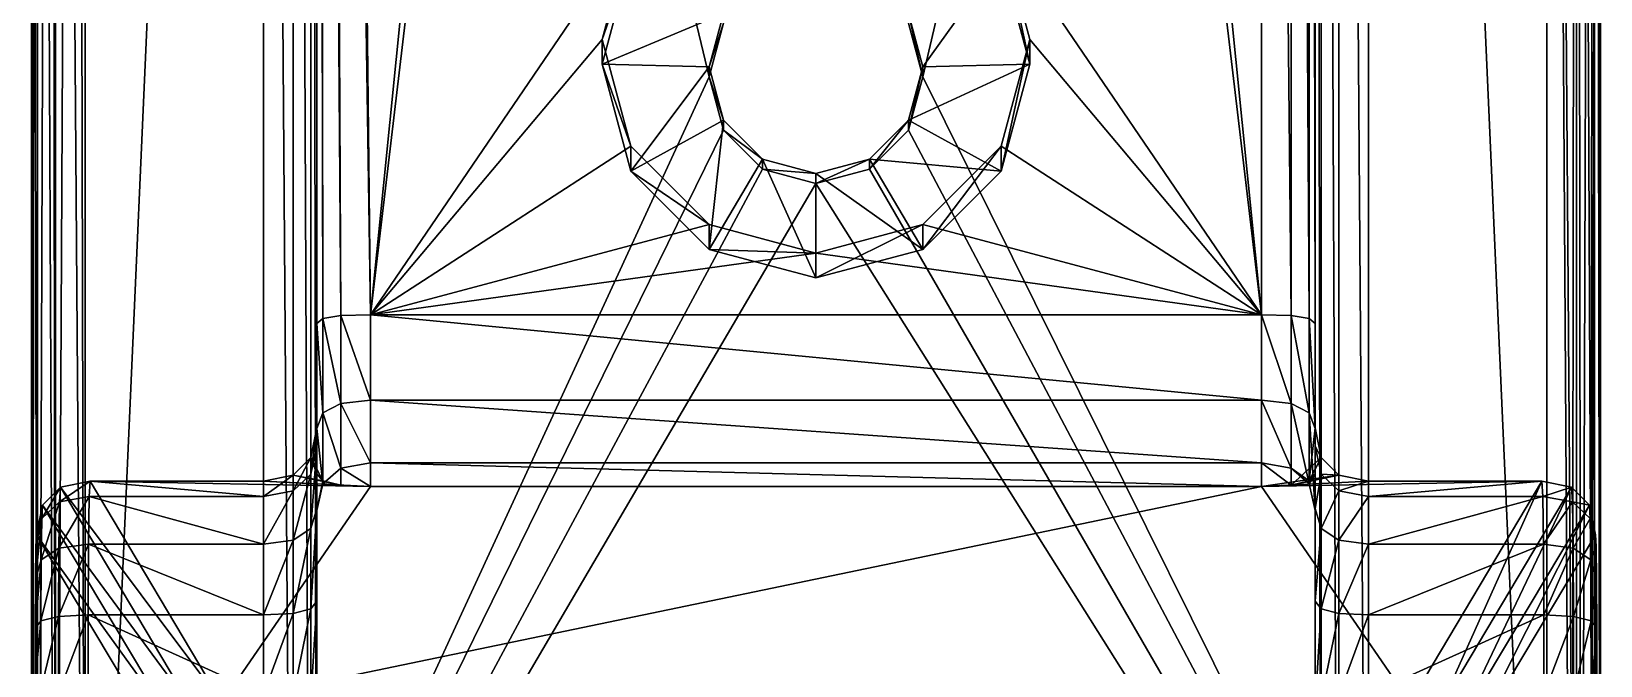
# Model space of a CAD drawing. Header units: metres. Extents: x -565 to 1231, y 366 to 1032.
# Drawn here: x 1186.83 to 1230.85, y 399.36 to 417.16 of the extents above; entities that cross this region are included whole.
import ezdxf

# ---------------------------------------------------------------- set-up
doc = ezdxf.new("R2010")
doc.units = ezdxf.units.M

msp = doc.modelspace()

# ---------------------------------------------------------------- linework, layer by layer
for points in [[(1194.841, 491.753, 354.121), (1194.909, 491.624, 353.282), (1195.008, 409.106, 350.401)], [(1195.008, 409.106, 350.401), (1194.841, 408.97, 351.23), (1194.841, 491.753, 354.121)], [(1221.341, 491.795, 352.621), (1221.341, 409.213, 349.737), (1214.841, 473.903, 351.996)], [(1221.341, 491.795, 352.621), (1222.175, 491.79, 352.788), (1222.175, 409.187, 349.903)], [(1222.175, 409.187, 349.903), (1221.341, 409.213, 349.737), (1221.341, 491.795, 352.621)], [(1222.175, 491.79, 352.788), (1222.675, 491.776, 353.288), (1222.675, 409.106, 350.401)], [(1222.675, 409.106, 350.401), (1222.175, 409.187, 349.903), (1222.175, 491.79, 352.788)], [(1222.675, 491.776, 353.288), (1222.841, 491.753, 354.121), (1222.841, 408.97, 351.23)], [(1222.841, 408.97, 351.23), (1222.675, 409.106, 350.401), (1222.675, 491.776, 353.288)], [(1222.841, 491.138, 371.109), (1222.841, 408.97, 351.23), (1222.841, 491.753, 354.121)], [(1194.909, 491.624, 353.282), (1195.113, 491.182, 352.767), (1195.508, 409.187, 349.903)], [(1195.508, 409.187, 349.903), (1195.008, 409.106, 350.401), (1194.909, 491.624, 353.282)], [(1186.832, 491.055, 374.108), (1187.004, 491.078, 373.275), (1187.005, 378.191, 369.113)], [(1186.851, 378.16, 377.17), (1186.85, 490.789, 381.103), (1186.832, 491.055, 374.108)], [(1186.851, 378.16, 377.17), (1186.832, 491.055, 374.108), (1186.835, 378.099, 369.668)], [(1187.005, 378.191, 369.113), (1186.835, 378.099, 369.668), (1186.832, 491.055, 374.108)], [(1187.004, 491.078, 373.275), (1187.507, 491.091, 372.776), (1187.507, 378.245, 368.78)], [(1187.507, 378.245, 368.78), (1187.005, 378.191, 369.113), (1187.004, 491.078, 373.275)], [(1187.507, 491.091, 372.776), (1188.341, 491.096, 372.609), (1188.341, 378.263, 368.669)], [(1188.341, 378.263, 368.669), (1187.507, 378.245, 368.78), (1187.507, 491.091, 372.776)], [(1188.341, 378.263, 368.669), (1188.341, 491.096, 372.609), (1193.341, 491.096, 372.609)], [(1193.341, 378.263, 368.669), (1188.341, 378.263, 368.669), (1193.341, 491.096, 372.609)], [(1193.341, 491.096, 372.609), (1194.175, 491.101, 372.442), (1194.175, 378.282, 368.558)], [(1194.175, 378.282, 368.558), (1193.341, 378.263, 368.669), (1193.341, 491.096, 372.609)], [(1194.175, 491.101, 372.442), (1194.675, 491.115, 371.943), (1194.675, 378.337, 368.224)], [(1194.675, 378.337, 368.224), (1194.175, 378.282, 368.558), (1194.175, 491.101, 372.442)], [(1194.675, 491.115, 371.943), (1194.841, 491.138, 371.109), (1194.841, 378.428, 367.669)], [(1194.841, 378.428, 367.669), (1194.675, 378.337, 368.224), (1194.675, 491.115, 371.943)], [(1195.113, 491.182, 352.767), (1195.453, 490.426, 352.573), (1196.341, 409.213, 349.737)], [(1196.341, 409.213, 349.737), (1195.508, 409.187, 349.903), (1195.113, 491.182, 352.767)], [(1222.841, 491.138, 371.109), (1222.841, 378.428, 367.669), (1222.841, 401.171, 359.91)], [(1222.841, 491.138, 371.109), (1222.841, 401.171, 359.91), (1222.841, 403.77, 358.566)], [(1222.841, 491.138, 371.109), (1222.841, 403.77, 358.566), (1222.841, 405.522, 356.222)], [(1222.841, 491.138, 371.109), (1222.841, 405.522, 356.222), (1222.841, 408.97, 351.23)], [(1223.008, 378.337, 368.224), (1222.841, 378.428, 367.669), (1222.841, 491.138, 371.109)], [(1222.841, 491.138, 371.109), (1223.008, 491.115, 371.943), (1223.008, 378.337, 368.224)], [(1223.508, 378.282, 368.558), (1223.008, 378.337, 368.224), (1223.008, 491.115, 371.943)], [(1223.008, 491.115, 371.943), (1223.508, 491.101, 372.442), (1223.508, 378.282, 368.558)], [(1224.341, 378.263, 368.669), (1223.508, 378.282, 368.558), (1223.508, 491.101, 372.442)], [(1223.508, 491.101, 372.442), (1224.341, 491.096, 372.609), (1224.341, 378.263, 368.669)], [(1229.342, 378.263, 368.669), (1224.341, 378.263, 368.669), (1224.341, 491.096, 372.609)], [(1229.342, 491.096, 372.609), (1229.342, 378.263, 368.669), (1224.341, 491.096, 372.609)], [(1230.176, 378.245, 368.78), (1229.342, 378.263, 368.669), (1229.342, 491.096, 372.609)], [(1229.342, 491.096, 372.609), (1230.176, 491.091, 372.776), (1230.176, 378.245, 368.78)], [(1230.678, 378.191, 369.113), (1230.176, 378.245, 368.78), (1230.176, 491.091, 372.776)], [(1230.176, 491.091, 372.776), (1230.679, 491.078, 373.275), (1230.678, 378.191, 369.113)], [(1230.848, 378.099, 369.668), (1230.678, 378.191, 369.113), (1230.679, 491.078, 373.275)], [(1230.679, 491.078, 373.275), (1230.851, 491.055, 374.108), (1230.848, 378.099, 369.668)], [(1230.851, 491.055, 374.108), (1230.832, 490.789, 381.103), (1230.832, 378.16, 377.17)], [(1230.848, 378.099, 369.668), (1230.851, 491.055, 374.108), (1230.832, 378.16, 377.17)], [(1186.983, 490.672, 381.933), (1186.85, 490.789, 381.103), (1186.851, 378.16, 377.17)], [(1186.851, 378.16, 377.17), (1187.012, 378.024, 377.999), (1186.983, 490.672, 381.933)], [(1187.394, 490.378, 382.423), (1186.983, 490.672, 381.933), (1187.012, 378.024, 377.999)], [(1187.012, 378.024, 377.999), (1187.509, 377.942, 378.497), (1187.394, 490.378, 382.423)], [(1188.083, 489.907, 382.573), (1187.394, 490.378, 382.423), (1187.509, 377.942, 378.497)], [(1196.341, 409.213, 349.737), (1195.453, 490.426, 352.573), (1202.841, 473.903, 351.996)], [(1211.439, 417.391, 380.041), (1211.841, 415.892, 379.989), (1229.342, 490.747, 382.603)], [(1211.841, 415.892, 379.989), (1230.043, 379.184, 378.707), (1229.342, 490.747, 382.603)], [(1230.174, 490.752, 382.436), (1229.342, 490.747, 382.603), (1230.043, 379.184, 378.707)], [(1230.043, 379.184, 378.707), (1230.306, 378.842, 378.195), (1230.174, 490.752, 382.436)], [(1230.671, 490.766, 381.936), (1230.174, 490.752, 382.436), (1230.306, 378.842, 378.195)], [(1230.306, 378.842, 378.195), (1230.569, 378.501, 377.683), (1230.671, 490.766, 381.936)], [(1230.569, 378.501, 377.683), (1230.832, 378.16, 377.17), (1230.832, 490.789, 381.103)], [(1230.832, 490.789, 381.103), (1230.671, 490.766, 381.936), (1230.569, 378.501, 377.683)], [(1187.509, 377.942, 378.497), (1188.341, 377.915, 378.663), (1188.083, 489.907, 382.573)], [(1188.083, 489.907, 382.573), (1188.341, 377.915, 378.663), (1205.842, 415.892, 379.989)], [(1188.083, 489.907, 382.573), (1205.842, 415.892, 379.989), (1206.242, 417.391, 380.041)], [(1196.341, 409.213, 349.737), (1202.841, 473.903, 351.996), (1203.645, 470.906, 351.892)], [(1221.341, 409.213, 349.737), (1214.036, 470.906, 351.892), (1214.841, 473.903, 351.996)], [(1196.341, 409.213, 349.737), (1203.645, 470.906, 351.892), (1203.645, 419.936, 350.112)], [(1221.341, 409.213, 349.737), (1214.036, 419.936, 350.112), (1214.036, 470.906, 351.892)], [(1196.341, 409.213, 349.737), (1203.645, 419.936, 350.112), (1202.841, 416.939, 350.007)], [(1202.841, 416.939, 350.007), (1203.645, 419.936, 350.112), (1203.645, 419.238, 370.1)], [(1214.841, 416.24, 369.995), (1214.036, 419.238, 370.1), (1214.036, 419.936, 350.112)], [(1214.036, 419.936, 350.112), (1214.841, 416.939, 350.007), (1214.841, 416.24, 369.995)], [(1221.341, 409.213, 349.737), (1214.841, 416.939, 350.007), (1214.036, 419.936, 350.112)], [(1203.645, 419.238, 370.1), (1202.841, 416.24, 369.995), (1202.841, 416.939, 350.007)], [(1202.841, 416.24, 369.995), (1203.645, 419.238, 370.1), (1206.242, 417.67, 372.046)], [(1211.841, 416.17, 371.994), (1211.439, 417.67, 372.046), (1214.036, 419.238, 370.1)], [(1214.036, 419.238, 370.1), (1214.841, 416.24, 369.995), (1211.841, 416.17, 371.994)], [(1206.242, 417.67, 372.046), (1205.842, 416.17, 371.994), (1202.841, 416.24, 369.995)], [(1205.842, 416.17, 371.994), (1206.242, 417.67, 372.046), (1206.242, 417.391, 380.041)], [(1206.242, 417.391, 380.041), (1205.842, 415.892, 379.989), (1205.842, 416.17, 371.994)], [(1211.841, 415.892, 379.989), (1211.439, 417.391, 380.041), (1211.439, 417.67, 372.046)], [(1211.439, 417.67, 372.046), (1211.841, 416.17, 371.994), (1211.841, 415.892, 379.989)], [(1196.341, 409.213, 349.737), (1202.841, 416.939, 350.007), (1203.645, 413.941, 349.902)], [(1203.645, 413.941, 349.902), (1202.841, 416.939, 350.007), (1202.841, 416.24, 369.995)], [(1214.841, 416.939, 350.007), (1214.036, 413.941, 349.902), (1214.036, 413.242, 369.89)], [(1214.036, 413.242, 369.89), (1214.841, 416.24, 369.995), (1214.841, 416.939, 350.007)], [(1221.341, 409.213, 349.737), (1214.036, 413.941, 349.902), (1214.841, 416.939, 350.007)], [(1202.841, 416.24, 369.995), (1203.645, 413.242, 369.89), (1203.645, 413.941, 349.902)], [(1203.645, 413.242, 369.89), (1202.841, 416.24, 369.995), (1205.842, 416.17, 371.994)], [(1205.842, 416.17, 371.994), (1206.242, 414.671, 371.941), (1203.645, 413.242, 369.89)], [(1206.242, 414.671, 371.941), (1205.842, 416.17, 371.994), (1205.842, 415.892, 379.989)], [(1214.841, 416.24, 369.995), (1214.036, 413.242, 369.89), (1211.439, 414.671, 371.941)], [(1211.439, 414.671, 371.941), (1211.841, 416.17, 371.994), (1214.841, 416.24, 369.995)], [(1211.841, 416.17, 371.994), (1211.439, 414.671, 371.941), (1211.439, 414.392, 379.936)], [(1211.439, 414.392, 379.936), (1211.841, 415.892, 379.989), (1211.841, 416.17, 371.994)], [(1188.341, 377.915, 378.663), (1206.242, 414.392, 379.936), (1205.842, 415.892, 379.989)], [(1205.842, 415.892, 379.989), (1206.242, 414.392, 379.936), (1206.242, 414.671, 371.941)], [(1211.841, 415.892, 379.989), (1211.439, 414.392, 379.936), (1230.043, 379.184, 378.707)], [(1205.842, 411.047, 369.814), (1203.645, 413.242, 369.89), (1206.242, 414.671, 371.941)], [(1206.242, 414.671, 371.941), (1207.341, 413.574, 371.903), (1205.842, 411.047, 369.814)], [(1207.341, 413.574, 371.903), (1206.242, 414.671, 371.941), (1206.242, 414.392, 379.936)], [(1210.341, 413.574, 371.903), (1211.439, 414.671, 371.941), (1214.036, 413.242, 369.89)], [(1210.341, 413.295, 379.898), (1211.439, 414.392, 379.936), (1211.439, 414.671, 371.941)], [(1211.439, 414.671, 371.941), (1210.341, 413.574, 371.903), (1210.341, 413.295, 379.898)], [(1188.341, 377.915, 378.663), (1207.341, 413.295, 379.898), (1206.242, 414.392, 379.936)], [(1206.242, 414.392, 379.936), (1207.341, 413.295, 379.898), (1207.341, 413.574, 371.903)], [(1211.439, 414.392, 379.936), (1210.341, 413.295, 379.898), (1230.043, 379.184, 378.707)], [(1196.341, 409.213, 349.737), (1203.645, 413.941, 349.902), (1205.842, 411.745, 349.826)], [(1205.842, 411.745, 349.826), (1203.645, 413.941, 349.902), (1203.645, 413.242, 369.89)], [(1211.841, 411.047, 369.814), (1214.036, 413.242, 369.89), (1214.036, 413.941, 349.902)], [(1214.036, 413.941, 349.902), (1211.841, 411.745, 349.826), (1211.841, 411.047, 369.814)], [(1221.341, 409.213, 349.737), (1211.841, 411.745, 349.826), (1214.036, 413.941, 349.902)], [(1208.841, 410.244, 369.785), (1205.842, 411.047, 369.814), (1207.341, 413.574, 371.903)], [(1207.341, 413.574, 371.903), (1208.841, 413.172, 371.889), (1208.841, 410.244, 369.785)], [(1208.841, 413.172, 371.889), (1207.341, 413.574, 371.903), (1207.341, 413.295, 379.898)], [(1208.841, 413.172, 371.889), (1210.341, 413.574, 371.903), (1211.841, 411.047, 369.814)], [(1210.341, 413.574, 371.903), (1208.841, 413.172, 371.889), (1208.841, 412.893, 379.884)], [(1208.841, 412.893, 379.884), (1210.341, 413.295, 379.898), (1210.341, 413.574, 371.903)], [(1214.036, 413.242, 369.89), (1211.841, 411.047, 369.814), (1210.341, 413.574, 371.903)], [(1188.341, 377.915, 378.663), (1208.841, 412.893, 379.884), (1207.341, 413.295, 379.898)], [(1203.645, 413.242, 369.89), (1205.842, 411.047, 369.814), (1205.842, 411.745, 349.826)], [(1207.341, 413.295, 379.898), (1208.841, 412.893, 379.884), (1208.841, 413.172, 371.889)], [(1210.341, 413.295, 379.898), (1208.841, 412.893, 379.884), (1230.043, 379.184, 378.707)], [(1211.841, 411.047, 369.814), (1208.841, 410.244, 369.785), (1208.841, 413.172, 371.889)], [(1188.341, 377.915, 378.663), (1230.043, 379.184, 378.707), (1208.841, 412.893, 379.884)], [(1196.341, 409.213, 349.737), (1205.842, 411.745, 349.826), (1208.841, 410.942, 349.798)], [(1208.841, 410.942, 349.798), (1205.842, 411.745, 349.826), (1205.842, 411.047, 369.814)], [(1211.841, 411.745, 349.826), (1208.841, 410.942, 349.798), (1208.841, 410.244, 369.785)], [(1208.841, 410.244, 369.785), (1211.841, 411.047, 369.814), (1211.841, 411.745, 349.826)], [(1221.341, 409.213, 349.737), (1208.841, 410.942, 349.798), (1211.841, 411.745, 349.826)], [(1221.341, 409.213, 349.737), (1196.341, 409.213, 349.737), (1208.841, 410.942, 349.798)], [(1205.842, 411.047, 369.814), (1208.841, 410.244, 369.785), (1208.841, 410.942, 349.798)], [(1194.841, 408.97, 351.23), (1195.008, 409.106, 350.401), (1195.008, 406.458, 349.616)], [(1195.008, 406.458, 349.616), (1194.841, 406.015, 350.354), (1194.841, 408.97, 351.23)], [(1195.008, 409.106, 350.401), (1195.508, 409.187, 349.903), (1195.508, 406.724, 349.174)], [(1195.508, 406.724, 349.174), (1195.008, 406.458, 349.616), (1195.008, 409.106, 350.401)], [(1195.508, 409.187, 349.903), (1196.341, 409.213, 349.737), (1196.341, 406.813, 349.026)], [(1196.341, 406.813, 349.026), (1195.508, 406.724, 349.174), (1195.508, 409.187, 349.903)], [(1221.341, 406.813, 349.026), (1196.341, 406.813, 349.026), (1196.341, 409.213, 349.737)], [(1196.341, 409.213, 349.737), (1221.341, 409.213, 349.737), (1221.341, 406.813, 349.026)], [(1221.341, 409.213, 349.737), (1222.175, 409.187, 349.903), (1222.175, 406.724, 349.174)], [(1222.175, 406.724, 349.174), (1221.341, 406.813, 349.026), (1221.341, 409.213, 349.737)], [(1222.175, 409.187, 349.903), (1222.675, 409.106, 350.401), (1222.675, 406.458, 349.616)], [(1222.675, 406.458, 349.616), (1222.175, 406.724, 349.174), (1222.175, 409.187, 349.903)], [(1222.675, 409.106, 350.401), (1222.841, 408.97, 351.23), (1222.841, 406.015, 350.354)], [(1222.841, 406.015, 350.354), (1222.675, 406.458, 349.616), (1222.675, 409.106, 350.401)], [(1222.841, 406.041, 353.533), (1222.841, 406.015, 350.354), (1222.841, 408.97, 351.23)], [(1222.841, 405.522, 356.222), (1222.841, 406.041, 353.533), (1222.841, 408.97, 351.23)], [(1195.508, 406.724, 349.174), (1196.341, 406.813, 349.026), (1196.341, 405.058, 347.24)], [(1196.341, 406.813, 349.026), (1221.341, 406.813, 349.026), (1221.341, 405.058, 347.24)], [(1221.341, 405.058, 347.24), (1196.341, 405.058, 347.24), (1196.341, 406.813, 349.026)], [(1221.341, 406.813, 349.026), (1222.175, 406.724, 349.174), (1222.175, 404.909, 347.326)], [(1222.175, 404.909, 347.326), (1221.341, 405.058, 347.24), (1221.341, 406.813, 349.026)], [(1194.841, 406.015, 350.354), (1195.008, 406.458, 349.616), (1195.008, 404.462, 347.585)], [(1195.008, 406.458, 349.616), (1195.508, 406.724, 349.174), (1195.508, 404.909, 347.326)], [(1195.508, 404.909, 347.326), (1195.008, 404.462, 347.585), (1195.008, 406.458, 349.616)], [(1196.341, 405.058, 347.24), (1195.508, 404.909, 347.326), (1195.508, 406.724, 349.174)], [(1222.175, 406.724, 349.174), (1222.675, 406.458, 349.616), (1222.675, 404.462, 347.585)], [(1222.675, 404.462, 347.585), (1222.175, 404.909, 347.326), (1222.175, 406.724, 349.174)], [(1222.675, 406.458, 349.616), (1222.841, 406.015, 350.354), (1222.841, 403.716, 348.015)], [(1222.841, 403.716, 348.015), (1222.675, 404.462, 347.585), (1222.675, 406.458, 349.616)], [(1194.675, 405.207, 353.461), (1194.841, 406.041, 353.533), (1194.841, 404.748, 347.306)], [(1194.675, 404.74, 355.876), (1194.841, 405.522, 356.222), (1194.841, 406.041, 353.533)], [(1194.841, 406.041, 353.533), (1194.675, 405.207, 353.461), (1194.675, 404.74, 355.876)], [(1195.008, 404.462, 347.585), (1194.841, 403.716, 348.015), (1194.841, 406.015, 350.354)], [(1222.675, 404.548, 345.929), (1222.841, 404.748, 347.306), (1222.841, 406.041, 353.533)], [(1222.841, 406.041, 353.533), (1223.008, 405.207, 353.461), (1222.675, 404.548, 345.929)], [(1222.841, 406.041, 353.533), (1222.841, 404.748, 347.306), (1222.841, 403.716, 348.015)], [(1222.841, 406.041, 353.533), (1222.841, 403.716, 348.015), (1222.841, 406.015, 350.354)], [(1223.008, 405.207, 353.461), (1222.841, 406.041, 353.533), (1222.841, 405.522, 356.222)], [(1194.675, 403.217, 357.913), (1194.841, 403.77, 358.566), (1194.841, 405.522, 356.222)], [(1194.841, 405.522, 356.222), (1194.675, 404.74, 355.876), (1194.675, 403.217, 357.913)], [(1223.008, 404.74, 355.876), (1222.841, 405.522, 356.222), (1222.841, 403.77, 358.566)], [(1222.841, 405.522, 356.222), (1223.008, 404.74, 355.876), (1223.008, 405.207, 353.461)], [(1194.175, 404.706, 353.417), (1194.675, 405.207, 353.461), (1195.008, 404.548, 345.929)], [(1194.175, 404.271, 355.669), (1194.675, 404.74, 355.876), (1194.675, 405.207, 353.461)], [(1194.675, 405.207, 353.461), (1194.175, 404.706, 353.417), (1194.175, 404.271, 355.669)], [(1194.841, 404.748, 347.306), (1195.008, 404.548, 345.929), (1194.675, 405.207, 353.461)], [(1195.508, 404.909, 347.326), (1196.341, 405.058, 347.24), (1196.341, 404.388, 344.828)], [(1221.341, 404.388, 344.828), (1196.341, 404.388, 344.828), (1196.341, 405.058, 347.24)], [(1196.341, 405.058, 347.24), (1221.341, 405.058, 347.24), (1221.341, 404.388, 344.828)], [(1221.341, 405.058, 347.24), (1222.175, 404.909, 347.326), (1222.175, 404.428, 345.103)], [(1222.175, 404.428, 345.103), (1221.341, 404.388, 344.828), (1221.341, 405.058, 347.24)], [(1222.175, 404.428, 345.103), (1222.675, 404.548, 345.929), (1223.008, 405.207, 353.461)], [(1223.008, 405.207, 353.461), (1223.508, 404.706, 353.417), (1222.175, 404.428, 345.103)], [(1223.508, 404.706, 353.417), (1223.008, 405.207, 353.461), (1223.008, 404.74, 355.876)], [(1188.479, 404.539, 353.403), (1187.646, 404.372, 353.388), (1187.623, 403.958, 355.531)], [(1187.623, 403.958, 355.531), (1188.456, 404.115, 355.6), (1188.479, 404.539, 353.403)], [(1187.646, 404.372, 353.388), (1188.479, 404.539, 353.403), (1192.177, 398.331, -2.28)], [(1188.479, 404.539, 353.403), (1188.456, 404.115, 355.6), (1193.341, 404.115, 355.6)], [(1188.479, 404.539, 353.403), (1193.341, 404.539, 353.403), (1196.341, 404.388, 344.828)], [(1192.177, 398.331, -2.28), (1188.479, 404.539, 353.403), (1196.341, 404.388, 344.828)], [(1193.341, 404.115, 355.6), (1193.341, 404.539, 353.403), (1188.479, 404.539, 353.403)], [(1193.341, 404.539, 353.403), (1194.175, 404.706, 353.417), (1195.508, 404.428, 345.103)], [(1193.341, 404.115, 355.6), (1194.175, 404.271, 355.669), (1194.175, 404.706, 353.417)], [(1194.175, 404.706, 353.417), (1193.341, 404.539, 353.403), (1193.341, 404.115, 355.6)], [(1195.508, 404.428, 345.103), (1196.341, 404.388, 344.828), (1193.341, 404.539, 353.403)], [(1194.175, 402.885, 357.522), (1194.675, 403.217, 357.913), (1194.675, 404.74, 355.876)], [(1194.675, 404.74, 355.876), (1194.175, 404.271, 355.669), (1194.175, 402.885, 357.522)], [(1195.008, 404.548, 345.929), (1195.508, 404.428, 345.103), (1194.175, 404.706, 353.417)], [(1195.008, 404.548, 345.929), (1194.841, 404.748, 347.306), (1194.841, 403.716, 348.015)], [(1194.841, 403.716, 348.015), (1195.008, 404.462, 347.585), (1195.008, 404.548, 345.929)], [(1195.008, 404.462, 347.585), (1195.508, 404.909, 347.326), (1195.508, 404.428, 345.103)], [(1195.508, 404.428, 345.103), (1195.008, 404.548, 345.929), (1195.008, 404.462, 347.585)], [(1196.341, 404.388, 344.828), (1195.508, 404.428, 345.103), (1195.508, 404.909, 347.326)], [(1221.341, 404.388, 344.828), (1222.175, 404.428, 345.103), (1223.508, 404.706, 353.417)], [(1223.508, 404.706, 353.417), (1224.341, 404.539, 353.403), (1221.341, 404.388, 344.828)], [(1229.203, 404.539, 353.403), (1225.505, 398.331, -2.28), (1221.341, 404.388, 344.828)], [(1224.341, 404.539, 353.403), (1229.203, 404.539, 353.403), (1221.341, 404.388, 344.828)], [(1222.175, 404.909, 347.326), (1222.675, 404.462, 347.585), (1222.675, 404.548, 345.929)], [(1222.675, 404.548, 345.929), (1222.175, 404.428, 345.103), (1222.175, 404.909, 347.326)], [(1222.675, 404.462, 347.585), (1222.841, 403.716, 348.015), (1222.841, 404.748, 347.306)], [(1222.841, 404.748, 347.306), (1222.675, 404.548, 345.929), (1222.675, 404.462, 347.585)], [(1222.841, 403.77, 358.566), (1223.008, 403.217, 357.913), (1223.008, 404.74, 355.876)], [(1223.508, 404.271, 355.669), (1223.008, 404.74, 355.876), (1223.008, 403.217, 357.913)], [(1223.008, 404.74, 355.876), (1223.508, 404.271, 355.669), (1223.508, 404.706, 353.417)], [(1224.341, 404.539, 353.403), (1223.508, 404.706, 353.417), (1223.508, 404.271, 355.669)], [(1223.508, 404.271, 355.669), (1224.341, 404.115, 355.6), (1224.341, 404.539, 353.403)], [(1224.341, 404.115, 355.6), (1229.226, 404.115, 355.6), (1229.203, 404.539, 353.403)], [(1229.203, 404.539, 353.403), (1224.341, 404.539, 353.403), (1224.341, 404.115, 355.6)], [(1226.338, 398.165, -2.255), (1225.505, 398.331, -2.28), (1229.203, 404.539, 353.403)], [(1229.203, 404.539, 353.403), (1230.036, 404.372, 353.388), (1226.338, 398.165, -2.255)], [(1230.036, 404.372, 353.388), (1229.203, 404.539, 353.403), (1229.226, 404.115, 355.6)], [(1187.646, 404.372, 353.388), (1187.145, 403.871, 353.345), (1187.123, 403.489, 355.323)], [(1187.123, 403.489, 355.323), (1187.623, 403.958, 355.531), (1187.646, 404.372, 353.388)], [(1187.145, 403.871, 353.345), (1187.646, 404.372, 353.388), (1191.344, 398.165, -2.255)], [(1188.456, 404.115, 355.6), (1187.623, 403.958, 355.531), (1187.605, 402.664, 357.261)], [(1187.605, 402.664, 357.261), (1188.437, 402.774, 357.392), (1188.456, 404.115, 355.6)], [(1192.177, 398.331, -2.28), (1191.344, 398.165, -2.255), (1187.646, 404.372, 353.388)], [(1188.456, 404.115, 355.6), (1188.437, 402.774, 357.392), (1193.341, 402.774, 357.392)], [(1193.341, 402.774, 357.392), (1193.341, 404.115, 355.6), (1188.456, 404.115, 355.6)], [(1192.177, 398.331, -2.28), (1196.341, 404.388, 344.828), (1221.341, 404.388, 344.828)], [(1225.505, 398.331, -2.28), (1192.177, 398.331, -2.28), (1221.341, 404.388, 344.828)], [(1193.341, 402.774, 357.392), (1194.175, 402.885, 357.522), (1194.175, 404.271, 355.669)], [(1194.175, 404.271, 355.669), (1193.341, 404.115, 355.6), (1193.341, 402.774, 357.392)], [(1223.008, 403.217, 357.913), (1223.508, 402.885, 357.522), (1223.508, 404.271, 355.669)], [(1224.341, 404.115, 355.6), (1223.508, 404.271, 355.669), (1223.508, 402.885, 357.522)], [(1223.508, 402.885, 357.522), (1224.341, 402.774, 357.392), (1224.341, 404.115, 355.6)], [(1229.226, 404.115, 355.6), (1224.341, 404.115, 355.6), (1224.341, 402.774, 357.392)], [(1224.341, 402.774, 357.392), (1229.245, 402.774, 357.392), (1229.226, 404.115, 355.6)], [(1226.839, 397.666, -2.182), (1226.338, 398.165, -2.255), (1230.036, 404.372, 353.388)], [(1230.036, 404.372, 353.388), (1230.537, 403.871, 353.345), (1226.839, 397.666, -2.182)], [(1229.226, 404.115, 355.6), (1230.059, 403.958, 355.531), (1230.036, 404.372, 353.388)], [(1230.059, 403.958, 355.531), (1229.226, 404.115, 355.6), (1229.245, 402.774, 357.392)], [(1230.537, 403.871, 353.345), (1230.036, 404.372, 353.388), (1230.059, 403.958, 355.531)], [(1187.145, 403.871, 353.345), (1186.978, 403.036, 353.272), (1186.958, 402.707, 354.977)], [(1186.958, 402.707, 354.977), (1187.123, 403.489, 355.323), (1187.145, 403.871, 353.345)], [(1186.978, 403.036, 353.272), (1187.145, 403.871, 353.345), (1190.842, 397.666, -2.182)], [(1187.623, 403.958, 355.531), (1187.123, 403.489, 355.323), (1187.107, 402.332, 356.87)], [(1187.107, 402.332, 356.87), (1187.605, 402.664, 357.261), (1187.623, 403.958, 355.531)], [(1191.344, 398.165, -2.255), (1190.842, 397.666, -2.182), (1187.145, 403.871, 353.345)], [(1194.675, 400.958, 359.082), (1194.841, 401.171, 359.91), (1194.841, 403.77, 358.566)], [(1194.841, 403.77, 358.566), (1194.675, 403.217, 357.913), (1194.675, 400.958, 359.082)], [(1223.008, 403.217, 357.913), (1222.841, 403.77, 358.566), (1222.841, 401.171, 359.91)], [(1227.008, 396.835, -2.06), (1226.839, 397.666, -2.182), (1230.537, 403.871, 353.345)], [(1230.537, 403.871, 353.345), (1230.704, 403.036, 353.272), (1227.008, 396.835, -2.06)], [(1229.245, 402.774, 357.392), (1230.077, 402.664, 357.261), (1230.059, 403.958, 355.531)], [(1230.059, 403.958, 355.531), (1230.559, 403.489, 355.323), (1230.537, 403.871, 353.345)], [(1230.559, 403.489, 355.323), (1230.059, 403.958, 355.531), (1230.077, 402.664, 357.261)], [(1230.704, 403.036, 353.272), (1230.537, 403.871, 353.345), (1230.559, 403.489, 355.323)], [(1187.123, 403.489, 355.323), (1186.958, 402.707, 354.977), (1186.943, 401.779, 356.218)], [(1186.943, 401.779, 356.218), (1187.107, 402.332, 356.87), (1187.123, 403.489, 355.323)], [(1194.175, 400.83, 358.585), (1194.675, 400.958, 359.082), (1194.675, 403.217, 357.913)], [(1194.675, 403.217, 357.913), (1194.175, 402.885, 357.522), (1194.175, 400.83, 358.585)], [(1222.841, 401.171, 359.91), (1223.008, 400.958, 359.082), (1223.008, 403.217, 357.913)], [(1223.508, 402.885, 357.522), (1223.008, 403.217, 357.913), (1223.008, 400.958, 359.082)], [(1230.077, 402.664, 357.261), (1230.576, 402.332, 356.87), (1230.559, 403.489, 355.323)], [(1230.559, 403.489, 355.323), (1230.724, 402.707, 354.977), (1230.704, 403.036, 353.272)], [(1230.724, 402.707, 354.977), (1230.559, 403.489, 355.323), (1230.576, 402.332, 356.87)], [(1186.978, 403.036, 353.272), (1186.936, 398.856, 356.97), (1186.935, 400.404, 356.929)], [(1186.978, 403.036, 353.272), (1186.935, 400.404, 356.929), (1186.943, 401.779, 356.218)], [(1186.978, 403.036, 353.272), (1186.979, 396.039, 353.468), (1186.936, 398.856, 356.97)], [(1186.958, 402.707, 354.977), (1186.978, 403.036, 353.272), (1186.943, 401.779, 356.218)], [(1186.978, 403.036, 353.272), (1190.674, 396.835, -2.06), (1186.979, 396.039, 353.468)], [(1190.842, 397.666, -2.182), (1190.674, 396.835, -2.06), (1186.978, 403.036, 353.272)], [(1188.437, 402.774, 357.392), (1187.605, 402.664, 357.261), (1187.594, 400.745, 358.254)], [(1187.594, 400.745, 358.254), (1188.426, 400.788, 358.42), (1188.437, 402.774, 357.392)], [(1188.437, 402.774, 357.392), (1188.426, 400.788, 358.42), (1193.341, 400.788, 358.42)], [(1193.341, 400.788, 358.42), (1193.341, 402.774, 357.392), (1188.437, 402.774, 357.392)], [(1193.341, 400.788, 358.42), (1194.175, 400.83, 358.585), (1194.175, 402.885, 357.522)], [(1194.175, 402.885, 357.522), (1193.341, 402.774, 357.392), (1193.341, 400.788, 358.42)], [(1223.008, 400.958, 359.082), (1223.508, 400.83, 358.585), (1223.508, 402.885, 357.522)], [(1224.341, 402.774, 357.392), (1223.508, 402.885, 357.522), (1223.508, 400.83, 358.585)], [(1223.508, 400.83, 358.585), (1224.341, 400.788, 358.42), (1224.341, 402.774, 357.392)], [(1224.341, 400.788, 358.42), (1229.256, 400.788, 358.42), (1229.245, 402.774, 357.392)], [(1229.245, 402.774, 357.392), (1224.341, 402.774, 357.392), (1224.341, 400.788, 358.42)], [(1227.008, 396.835, -2.06), (1230.704, 403.036, 353.272), (1230.703, 396.039, 353.468)], [(1230.077, 402.664, 357.261), (1229.245, 402.774, 357.392), (1229.256, 400.788, 358.42)], [(1230.704, 403.036, 353.272), (1230.746, 398.856, 356.97), (1230.703, 396.039, 353.468)], [(1230.704, 403.036, 353.272), (1230.724, 402.707, 354.977), (1230.739, 401.779, 356.218)], [(1230.704, 403.036, 353.272), (1230.739, 401.779, 356.218), (1230.747, 400.404, 356.929)], [(1230.704, 403.036, 353.272), (1230.747, 400.404, 356.929), (1230.746, 398.856, 356.97)], [(1187.107, 402.332, 356.87), (1186.943, 401.779, 356.218), (1186.935, 400.404, 356.929)], [(1186.935, 400.404, 356.929), (1187.097, 400.617, 357.757), (1187.107, 402.332, 356.87)], [(1187.605, 402.664, 357.261), (1187.107, 402.332, 356.87), (1187.097, 400.617, 357.757)], [(1187.097, 400.617, 357.757), (1187.594, 400.745, 358.254), (1187.605, 402.664, 357.261)], [(1229.256, 400.788, 358.42), (1230.088, 400.745, 358.254), (1230.077, 402.664, 357.261)], [(1230.576, 402.332, 356.87), (1230.077, 402.664, 357.261), (1230.088, 400.745, 358.254)], [(1230.088, 400.745, 358.254), (1230.585, 400.617, 357.757), (1230.576, 402.332, 356.87)], [(1230.576, 402.332, 356.87), (1230.739, 401.779, 356.218), (1230.724, 402.707, 354.977)], [(1230.739, 401.779, 356.218), (1230.576, 402.332, 356.87), (1230.585, 400.617, 357.757)], [(1230.585, 400.617, 357.757), (1230.747, 400.404, 356.929), (1230.739, 401.779, 356.218)], [(1194.675, 398.415, 359.149), (1194.841, 398.246, 359.987), (1194.841, 401.171, 359.91)], [(1194.841, 401.171, 359.91), (1194.675, 400.958, 359.082), (1194.675, 398.415, 359.149)], [(1222.841, 378.428, 367.669), (1222.841, 398.246, 359.987), (1222.841, 401.171, 359.91)], [(1223.008, 400.958, 359.082), (1222.841, 401.171, 359.91), (1222.841, 398.246, 359.987)], [(1187.097, 400.617, 357.757), (1186.935, 400.404, 356.929), (1186.936, 398.856, 356.97)], [(1186.936, 398.856, 356.97), (1187.097, 398.686, 357.808), (1187.097, 400.617, 357.757)], [(1187.594, 400.745, 358.254), (1187.097, 400.617, 357.757), (1187.097, 398.686, 357.808)], [(1187.097, 398.686, 357.808), (1187.594, 398.585, 358.311), (1187.594, 400.745, 358.254)], [(1188.426, 400.788, 358.42), (1187.594, 400.745, 358.254), (1187.594, 398.585, 358.311)], [(1187.594, 398.585, 358.311), (1188.426, 398.551, 358.478), (1188.426, 400.788, 358.42)], [(1188.426, 400.788, 358.42), (1188.426, 398.551, 358.478), (1193.341, 398.551, 358.478)], [(1193.341, 398.551, 358.478), (1193.341, 400.788, 358.42), (1188.426, 400.788, 358.42)], [(1193.341, 398.551, 358.478), (1194.175, 398.517, 358.646), (1194.175, 400.83, 358.585)], [(1194.175, 400.83, 358.585), (1193.341, 400.788, 358.42), (1193.341, 398.551, 358.478)], [(1194.175, 398.517, 358.646), (1194.675, 398.415, 359.149), (1194.675, 400.958, 359.082)], [(1194.675, 400.958, 359.082), (1194.175, 400.83, 358.585), (1194.175, 398.517, 358.646)], [(1222.841, 398.246, 359.987), (1223.008, 398.415, 359.149), (1223.008, 400.958, 359.082)], [(1223.508, 400.83, 358.585), (1223.008, 400.958, 359.082), (1223.008, 398.415, 359.149)], [(1223.008, 398.415, 359.149), (1223.508, 398.517, 358.646), (1223.508, 400.83, 358.585)], [(1224.341, 400.788, 358.42), (1223.508, 400.83, 358.585), (1223.508, 398.517, 358.646)], [(1223.508, 398.517, 358.646), (1224.341, 398.551, 358.478), (1224.341, 400.788, 358.42)], [(1229.256, 400.788, 358.42), (1224.341, 400.788, 358.42), (1224.341, 398.551, 358.478)], [(1224.341, 398.551, 358.478), (1229.256, 398.551, 358.478), (1229.256, 400.788, 358.42)], [(1230.088, 400.745, 358.254), (1229.256, 400.788, 358.42), (1229.256, 398.551, 358.478)], [(1229.256, 398.551, 358.478), (1230.088, 398.585, 358.311), (1230.088, 400.745, 358.254)], [(1230.585, 400.617, 357.757), (1230.088, 400.745, 358.254), (1230.088, 398.585, 358.311)], [(1230.088, 398.585, 358.311), (1230.585, 398.686, 357.808), (1230.585, 400.617, 357.757)], [(1230.747, 400.404, 356.929), (1230.585, 400.617, 357.757), (1230.585, 398.686, 357.808)], [(1230.585, 398.686, 357.808), (1230.746, 398.856, 356.97), (1230.747, 400.404, 356.929)]]:
    msp.add_3dface(points)

doc.saveas('drawing.dxf')
